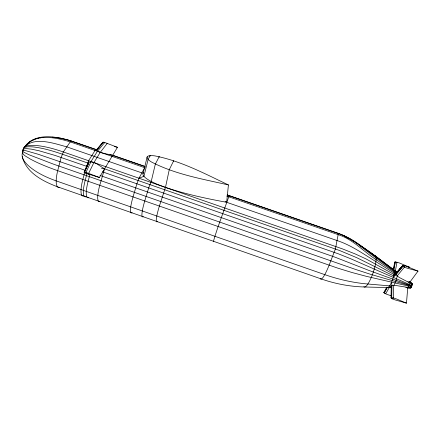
<?xml version="1.0" encoding="UTF-8"?>
<svg xmlns="http://www.w3.org/2000/svg" width="440" height="440" viewBox="0 0 440 440"><rect width="100%" height="100%" fill="white"/><g stroke="black" fill="none" stroke-linecap="round" stroke-linejoin="round"><path stroke-width="0.66" d="M391.045 297.764L391.237 286L367.889 284.02C353.188 282.766 338.685 279.483 324.759 274.632L56.177 180.889C46.596 177.469 37.153 173.113 29.315 166.529C25.383 163.064 20.229 157.669 22.688 151.987M391.38 294.157L391.32 298.199A4.719 2.86 8.3 0 0 392.002 298.606L392.667 298.93A24.2 14.889 7.4 0 0 395.334 299.97L406.472 303.149L407.77 287.402L396.721 285.637A22.396 13.327 -14.8 0 0 393.734 285.538L392.909 285.577A4.758 2.541 -13.4 0 0 391.963 285.703A1.127 0.578 -13.6 0 0 391.188 285.978M391.468 288.398L391.474 288.107M392.684 298.155L392.667 298.93L393.36 297.974L393.734 285.538A8.305 2.151 -71.1 0 0 395.06 282.981A8.267 2.14 -71.1 0 0 396.523 278.894A8.305 2.151 -71.1 0 0 397.183 275.919L404.448 267.096L404.564 265.788L403.838 265.639A4.73 3.212 32.6 0 0 403.035 265.551A1.771 1.199 32.4 0 0 402.815 265.568A0.836 0.567 32.4 0 0 402.627 265.628L395.593 274.23L394.02 274.461L366.036 258.913L355.25 253.963L342.43 248.881L63.338 151.954C53.911 148.764 44.209 145.981 34.227 145.349C30.564 145.36 23.601 144.777 23.133 149.809M395.566 273.911L395.588 274.214A0.929 0.539 55.1 0 0 395.731 274.478A1.865 1.095 55.1 0 0 395.907 274.703A4.769 2.86 55.2 0 0 396.567 275.385L397.139 275.886A22.462 14.724 56.9 0 0 399.597 277.635L409.448 282.739L418 271.123L407.182 268.169A23.012 15.279 31.6 0 1 404.448 267.096L403.739 266.75A4.692 3.163 32.3 0 1 402.969 266.288A1.766 1.194 32.3 0 1 402.765 266.129A0.836 0.567 32.3 0 1 402.6 265.947L402.534 265.749M104.671 142.906L104.709 142.466L97.433 151.305L90.992 161.552L85.976 172.387L85.921 173.272L99.374 177.496L117.447 147.323L104.709 142.466A9.883 6.611 31.4 0 0 103.593 142.214L103.224 142.186A0.82 0.556 32 0 0 102.955 142.208M411.098 287.1L411.048 287.683L405.84 287.419M409.393 267.729L409.437 267.179L399.63 263.065A21.808 13.723 8 0 0 396.963 262.251L396.231 262.086A4.444 2.844 7.4 0 0 395.389 261.971L395.016 262.521M107.255 143.732L107.3 143.27L100.298 152.301L93.907 162.564L88.699 173.245L88.622 174.301L88.814 173.91M228.421 184.943C202.389 179.003 175.323 174.394 151.41 161.964A17.215 11.825 11.2 0 1 148.099 159.44L147.246 158.306A3.625 2.514 10.4 0 1 147.087 157.185L147.4 156.602A3.63 2.519 10.3 0 1 148.522 155.93L150.128 155.656A17.666 12.425 10.6 0 1 154.638 155.854C180.763 160.859 204.617 173.613 228.421 184.943L226.655 202.285L337.205 240.603C350.966 245.097 362.857 253.572 375.056 261.102L395.543 273.988L402.534 265.76M385.726 293.222L385.66 293.788A21.819 15.169 32.8 0 0 388.245 294.811L391.314 295.774M389.312 287.518L385.66 293.788L384.989 293.452A4.444 3.135 33.6 0 1 384.269 293.007L384.351 292.286M84.766 172.728L84.337 172.475A0.864 0.55 31 0 1 84.134 172.304L88.11 163.147A1.645 1.452 -6.4 0 1 88.71 162.399L90.816 161.92A11.633 10.312 -7.1 0 1 93.907 162.558M229.229 196.037L229.29 195.635M22.528 153.791L22.682 152.972M23.441 149.402L23.529 148.973M395.329 271.282L396.963 262.251L396.671 262.68M173.547 161.326L173.641 160.82L169.24 169.769L165.479 187.402L159.363 206.09A23.139 2.8 -70.8 0 0 157.399 221.524M393.74 270.402L395.389 261.971M393.701 269.06L394.02 267.476M394.152 266.822L394.466 265.254M394.598 264.6L394.911 263.043M393.168 269.929L394.757 262.091M159.099 157.163L159.209 156.651L155.331 164.12L151.222 181.445L148.693 187.891L144.738 200.998A23.117 3.339 -70.7 0 0 143.259 216.689M150.007 156.178L150.128 155.656L148.104 159.44L143.941 176.303L139.013 178.216L136.906 183.799L133.023 196.917A23.1 3.768 -70.7 0 0 132.061 212.729M147.169 156.871L142.978 174.086A4.417 3.135 10 0 0 143.275 175.389L143.941 176.303A16.748 11.819 10.9 0 0 147.246 179.113A37.549 26.037 12 0 0 151.222 181.451A60.693 41.179 12.8 0 0 158.219 184.674L165.479 187.402M84.711 172.282L82.836 179.432A23.029 5.604 -70.6 0 0 83.501 195.993M85.085 170.88L85.162 170.599M86.961 173.679L85.222 180.268A23.034 5.516 -70.6 0 0 85.8 196.796M89.947 174.411L88.127 181.28A23.04 5.412 -70.7 0 0 88.528 197.786M410.839 287.111L410.564 288.107L407.726 288.041M411.702 283.987L411.824 283.558L409.816 282.09M85.311 170.06L88.589 160.715L95.073 150.491L95.992 149.6L96.817 149.781M23.639 148.555L23.942 147.741M411.807 283.976L411.95 283.553L409.629 281.804M411.736 284.444L412.06 283.608L409.772 281.886M229.169 195.696L218.136 226.567A23.221 0.627 -70.8 0 0 213.763 241.323M408.892 287.859L410.25 287.925L410.427 287.529M411.785 284.52L412.137 283.734L409.53 281.798M86.168 172.739L85.921 173.272A10.643 6.831 31.2 0 1 84.766 172.733M24.486 147.109C34.584 132.699 55.952 137.451 70.24 141.895L145.013 167.783M24.541 147.24C34.628 132.27 56.557 136.34 71.247 141.031L96.558 149.793L102.883 142.291M24.035 147.538C33.935 135.999 54.538 143.594 66.82 146.878L143.138 173.333L143.698 172.722M139.013 178.216L144.98 167.239M84.079 172.15L84.145 172.101A0.864 0.55 30.9 0 1 84.364 172.079L84.805 172.123M383.867 292.49L386.595 287.54M384.522 291.973L384.752 291.555M384.813 291.451L385.22 290.719M385.275 290.615L385.682 289.877M385.743 289.773L386.089 289.141M386.265 288.822L386.557 288.293M384.269 293.007L387.349 287.524M25.042 146.729L27.06 144.144M86.411 166.254L88.292 163.713A0.754 0.748 -88.2 0 1 88.077 163.147M411.637 285.241L412.203 284.477L407.946 281.556M96.58 149.798L96.993 149.93L103.224 142.186L96.421 150.189L95.073 150.491M404.195 266.222L404.564 265.788A24.233 16.649 33.8 0 1 407.314 266.624L418 271.123M402.606 265.639L395.632 273.845L394.24 271.964L376.074 259.611C363.33 251.543 353.106 239.333 338.338 234.713L226.71 196.064M344.575 236.005L350.515 239.14L356.169 242.897L371.377 254.562L394.196 271.002L395.802 273.807L402.815 265.568L402.765 266.129L395.731 274.478L393.685 275.94L356.702 257.659L339.444 250.448L104.55 168.856L101.492 168.311M396.253 273.515L395.995 273.823A1.87 1.078 54.4 0 0 395.802 273.807M396.341 273.416L398.431 270.963M398.519 270.859L398.871 270.446M398.959 270.341L401.077 267.856M401.165 267.751L403.035 265.557L402.969 266.288L395.907 274.703A11.407 0.918 -50.2 0 0 393.283 277.492M27.302 143.902L27.808 143.423M28.628 142.725L28.914 142.5M22.941 151.14C20.806 154.698 27.72 157.014 29.871 158.796C38.726 163.669 48.191 167.31 57.701 170.681L337.568 268.076L351.978 272.503L366.25 276.309L411.576 286.754L411.361 286.236M29.821 141.845L30.14 141.636M30.465 141.433L31.482 140.833M31.834 140.641L35.332 139.128M337.552 233.409L337.909 233.233L342.485 234.982M411.593 285.709L412 285.582L350.367 258.61L338.608 253.919L102.509 171.847M36.179 138.842L37.054 138.578M37.956 138.336L38.412 138.221M39.82 137.913L40.783 137.731M42.262 137.5L43.786 137.319M22.913 150.931L22.506 151.256L23.518 152.075L29.266 154.864L53.537 164.175L355.773 269.511L370.513 274.291L411.565 286.204M85.239 170.313L38.159 154.259L25.537 150.612L22.715 150.255L23.034 150.716M407.759 287.81L408.436 287.837M52.415 137.17L60.286 138.127L68.002 139.925L96.965 149.831M411.62 285.923L368.847 270.397L335.049 257.186L100.034 175.461M409.437 267.179L407.094 266.607M117.447 147.323L114.367 146.504M85.976 172.387L99.374 177.496M112.486 155.205L145.145 166.507M227.288 194.942L337.909 233.233L344.729 235.966M144.986 166.556L109.901 154.396M227.156 195.003L338.377 233.497L335.39 249.002L329.115 265.221A23.375 3.514 -71 0 1 320.348 278.652M165.891 187.545C185.68 194.156 206.151 198.534 226.655 202.285L225.121 201.454M88.11 163.147L62.244 154.165C52.734 150.942 43.027 148.005 33.006 146.911C30.019 146.878 22.919 145.574 23.1 150.249M86.862 166.413L55.242 155.485L39.1 150.782L31.46 149.149L26.081 148.572L23.309 149.034L22.852 149.672L23.084 150.53M342.645 235.147C354.948 239.976 364.859 249.09 375.579 256.564L397.15 272.596M344.218 236.423L344.536 236.561M345.175 236.847L345.488 236.99M346.12 237.281L346.44 237.43M406.472 303.149L396.165 298.843A22.908 13.558 9.1 0 0 393.36 297.974L392.596 297.792A4.675 2.816 8.6 0 0 391.71 297.66A1.034 0.627 8.5 0 0 391.056 297.699M347.067 237.727L347.38 237.881M347.694 238.029L348.007 238.183M348.634 238.497L348.948 238.651M349.569 238.97L349.877 239.129M350.493 239.454L351.417 239.948M351.725 240.114L352.336 240.449M352.638 240.62L353.854 241.318M354.459 241.67L355.955 242.572M360.47 245.999L360.767 246.18M361.064 246.362L361.361 246.543M361.955 246.906L362.841 247.456M356.252 242.759L371.283 252.929L397.04 272.36M363.138 247.643L364.315 248.391M364.606 248.578L374.886 255.728M103.246 142.659L103.13 142.582A0.82 0.556 32 0 1 102.938 142.417M388.691 266.585L389.158 266.926M392.216 269.17L392.689 269.517M394.036 270.507L395.049 271.249M395.351 271.475L395.654 271.695M395.752 271.772L396.319 272.184M374.908 255.596L397.056 272.3M88.468 163.911L84.337 172.475L88.704 162.393L88.589 160.715M72.776 141.878L71.247 141.031L70.24 141.895L63.338 151.954L61.122 157.471L57.701 170.681A22.996 6.518 -70.6 0 0 59.153 187.556M113.702 155.958L113.377 155.507L103.252 153.208A19.388 7.92 13.1 0 1 100.298 152.301A11.193 4.62 13 0 1 97.587 151.156L96.421 150.189A1.612 0.671 12.7 0 1 96.547 149.793M22.765 158.598C27.715 173.641 43.582 181.478 57.398 186.764L321.475 279.021C335.473 283.91 350.229 286.649 365.057 287.007L391.38 287.645A8.267 2.14 -71.1 0 1 390.957 287.375M22.633 157.96L22.434 156.409M99.649 201.702A23.056 4.989 -70.7 0 1 99.743 185.323L104.55 168.856L96.723 163.779A20.515 18.244 -8.2 0 0 93.907 162.564M84.805 172.117A10.39 6.551 30.5 0 1 85.976 172.392M374.308 255.849A16.539 3.614 -71 0 1 373.263 272.245A16.539 3.614 -71 0 1 363.88 286.677M392.986 269.665A9.477 2.398 -71.1 0 1 392.607 279.631A9.477 2.398 -71.1 0 1 386.875 287.089M391.341 286.435A11.391 6.429 -48 0 1 387.838 287.562M394.031 270.276A11.434 6.017 84 0 1 395.995 273.823A4.818 2.739 53.6 0 1 396.236 273.878M391.606 282.172A11.434 1.309 -89.7 0 0 391.963 285.698L391.71 297.66L391.32 298.199A1.034 0.627 8.5 0 1 391.034 297.913M397.095 272.47A8.267 2.14 -71.1 0 0 396.16 272.069A8.305 2.151 -71.1 0 0 396 272.146M409.42 281.886A3.493 0.985 -71.1 0 1 408.975 284.895A3.493 0.985 -71.1 0 1 407.506 287.716M391.49 286.336A1.127 0.578 -13.6 0 1 391.314 286.253M384.28 292.985A0.979 0.693 33.7 0 1 383.796 292.501M383.933 292.364A0.985 0.699 33.7 0 1 384.346 292.309M395.027 262.499A0.985 0.632 7.3 0 1 394.763 262.268M394.768 262.026A0.985 0.632 7.3 0 1 395.384 261.993M412.148 283.756A2.404 0.693 -71.1 0 1 411.846 286.072A2.404 0.693 -71.1 0 1 410.663 288.062M410.245 287.914A2.404 0.693 -71.1 0 1 410.212 287.798M411.625 283.679A2.404 0.693 -71.1 0 1 411.719 283.608"/></g></svg>
